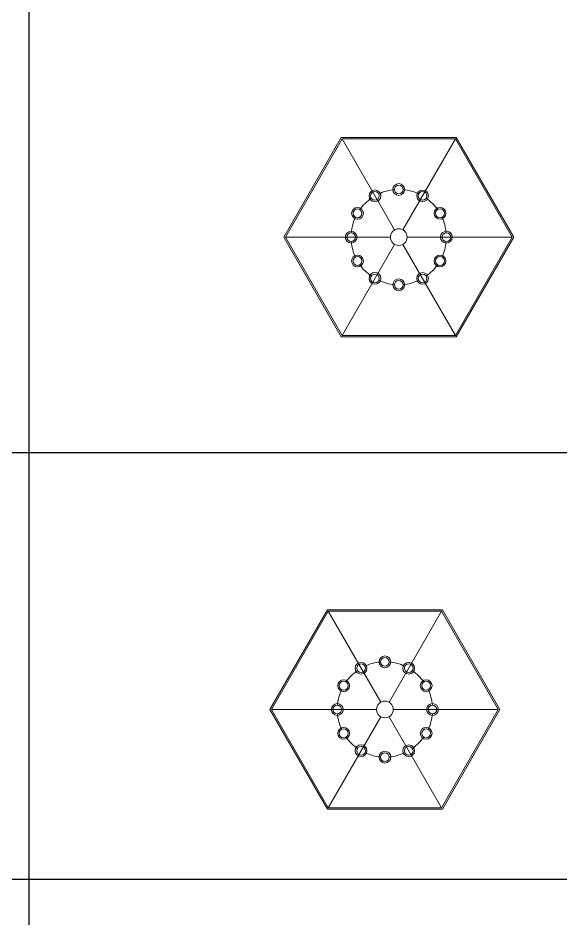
# Model space of a CAD drawing. Header units: inches. Extents: x 193287 to 241687, y 437648 to 550079.
# Drawn here: x 234662 to 235091, y 461901 to 462613 of the extents above; entities that cross this region are included whole.
import ezdxf

# ---------------------------------------------------------------- set-up
doc = ezdxf.new("R2010")
doc.units = ezdxf.units.IN
doc.header["$MEASUREMENT"] = 0
doc.layers.add('CQ lighting plan', color=7, linetype='Continuous', lineweight=0)
doc.layers.add('Glass', color=4, linetype='Continuous', lineweight=0)
doc.layers.add('CQ SPOT DETAIL DIMENSION', color=9, linetype='Continuous')
doc.layers.add('CQ-legend tex box', color=3, linetype='Continuous')

# ---------------------------------------------------------------- blocks, each defined once
blk = doc.blocks.new('A$C0E773A1C')
at = {"layer": 'Glass'}
for p, q in [((0, 239), (0, 17.6)), ((-207, 119.5), (-15.3, 8.8)), ((207, 119.5), (15.3, 8.8)), ((-207, -119.5), (-15.3, -8.8)), ((0, -239), (0, -17.6)), ((207, -119.5), (15.3, -8.8))]:
    blk.add_line(p, q, dxfattribs=at)
for points in [[(-210, -121.2), (0, -242.5), (210, -121.2), (210, 121.2), (0, 242.5), (-210, 121.2)], [(-207, -119.5), (0, -239), (207, -119.5), (207, 119.5), (0, 239), (-207, 119.5)]]:
    blk.add_lwpolyline(points, close=True, dxfattribs=at)
for centre, radius in [((-50.2, 87), 12.4), ((-50.2, 87), 9.26), ((0, 100.5), 12.4), ((0, 100.5), 9.26), ((50.2, 87), 12.4), ((50.2, 87), 9.26), ((-87, 50.2), 12.4), ((-87, 50.2), 9.26), ((87, 50.2), 12.4), ((87, 50.2), 9.26), ((-100.5, 0), 12.4), ((-100.5, 0), 9.26), ((0, 0), 17.6), ((100.5, 0), 12.4), ((100.5, 0), 9.26), ((-87, -50.2), 12.4), ((87, -50.2), 12.4), ((-87, -50.2), 9.26), ((87, -50.2), 9.26), ((-50.2, -87), 12.4), ((50.2, -87), 12.4), ((-50.2, -87), 9.26), ((0, -100.5), 12.4), ((0, -100.5), 9.26), ((50.2, -87), 9.26)]:
    blk.add_circle(centre, radius, dxfattribs=at)
for start, end in [(95.282, 114.718), (65.282, 84.718), (125.282, 144.718), (35.282, 54.718), (155.282, 174.718), (5.282, 24.718), (185.282, 204.718), (335.282, 354.718), (215.282, 234.718), (305.282, 324.718), (245.282, 264.718), (275.282, 294.718)]:
    blk.add_arc((0, 0), 100.5, start, end, dxfattribs=at)
blk = doc.blocks.new('SMDS')
at = {"layer": 'CQ-legend tex box'}
for p, q in [((385062.59, 476469.48), (385062.57, 472716.65)), ((384632.85, 476073.37), (386097.21, 476073.37)), ((384632.85, 475735.97), (386097.21, 475735.97))]:
    blk.add_line(p, q, dxfattribs=at)
at = {"layer": 'CQ lighting plan', "xscale": 0.3749999999999999, "yscale": 0.3749999999999999, "zscale": 0.3749999999999999, "rotation": 29.99999999999999}
for p in [(385355.18, 476243.48), (385344.23, 475870.16)]:
    blk.add_blockref('A$C0E773A1C', p, dxfattribs=at)

msp = doc.modelspace()

# ---------------------------------------------------------------- block references
at = {"layer": 'CQ SPOT DETAIL DIMENSION'}
msp.add_blockref('SMDS', (-150392.368, -13803.482), dxfattribs=at)

doc.saveas('drawing.dxf')
